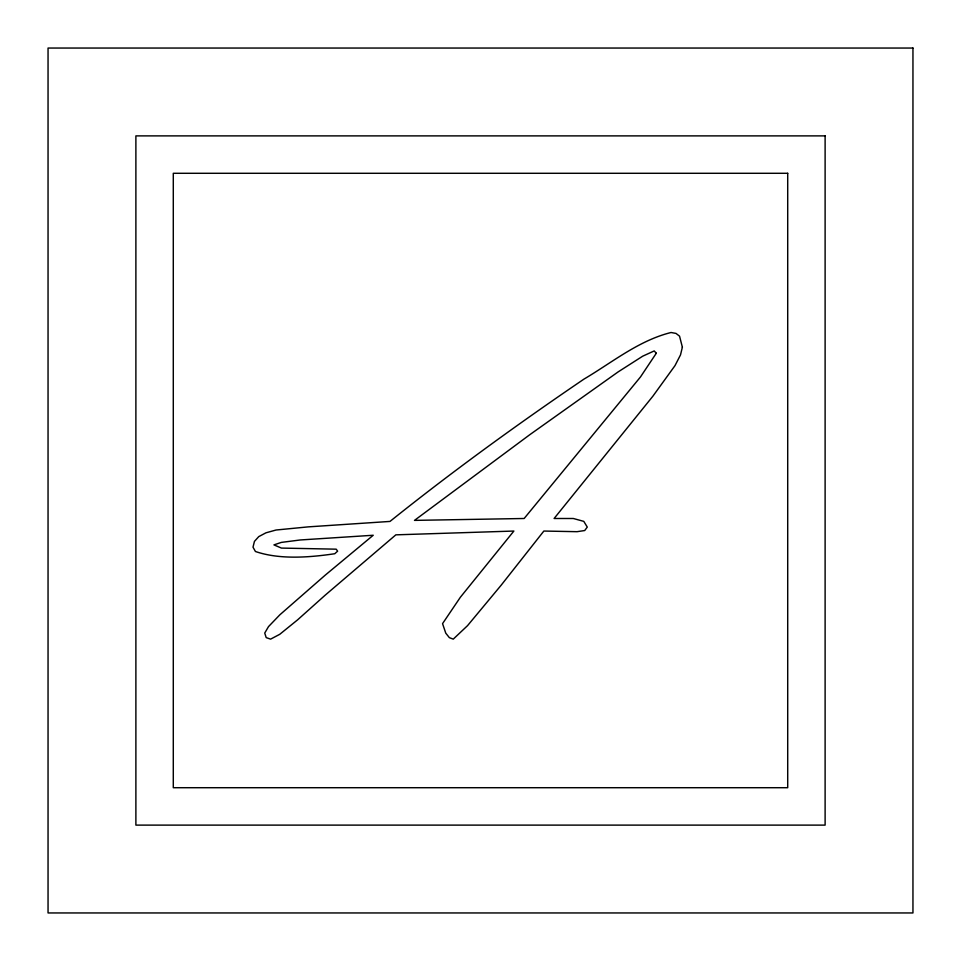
<?xml version="1.0" encoding="UTF-8"?>
<svg xmlns="http://www.w3.org/2000/svg" width="961" height="961" viewBox="0 0 961 961"><rect width="100%" height="100%" fill="white"/><g stroke="black" fill="none" stroke-linecap="round" stroke-linejoin="round"><path stroke-width="1.44" d="M682.37 347.173L680.52 354.873L674.994 365.624L652.867 396.22L554.113 518.496L573.309 518.496L583.783 521.367L587.279 527.084L584.72 530.532L577.044 531.685L543.854 531.049L501.174 585.189L467.539 625.647L453.256 639.137L449.352 637.636L445.76 633.143L442.553 623.629L460.379 597.237L513.871 531.049L395.848 534.845L325.058 595.279L297.61 619.833L279.759 634.308L270.594 639.137L266.197 637.611L264.731 633.059L268.515 626.608L279.867 614.8L325.262 575.122L373.228 535.253L300.337 539.962L281.333 542.4L273.945 544.887L281.441 548.082L336.206 549.175L337.623 551.17L334.764 553.728C309.646 557.452 279.675 559.843 255.434 551.494L253.007 547.181L254.437 541.403L258.761 536.61L265.957 532.814L276.047 530.016L308.301 526.868L389.986 521.427C452.607 471.262 517.631 424.173 584 379.09C612.217 362.429 638.693 340.53 671.054 332.506L676.003 333.419L679.547 336.17L682.37 347.173M656.303 353.24L640.494 376.94L524.153 518.496L414.491 520.381L529.631 434.816L618.127 371.907L642.717 356.183L654.201 350.933L656.303 353.24M912.95 48.05L48.05 48.05L48.05 912.95L912.95 912.95L912.95 48.05M825.115 135.885L135.885 135.885L135.885 825.115L825.115 825.115L825.115 135.885M787.708 173.292L173.292 173.292L173.292 787.708L787.708 787.708L787.708 173.292"/></g></svg>
